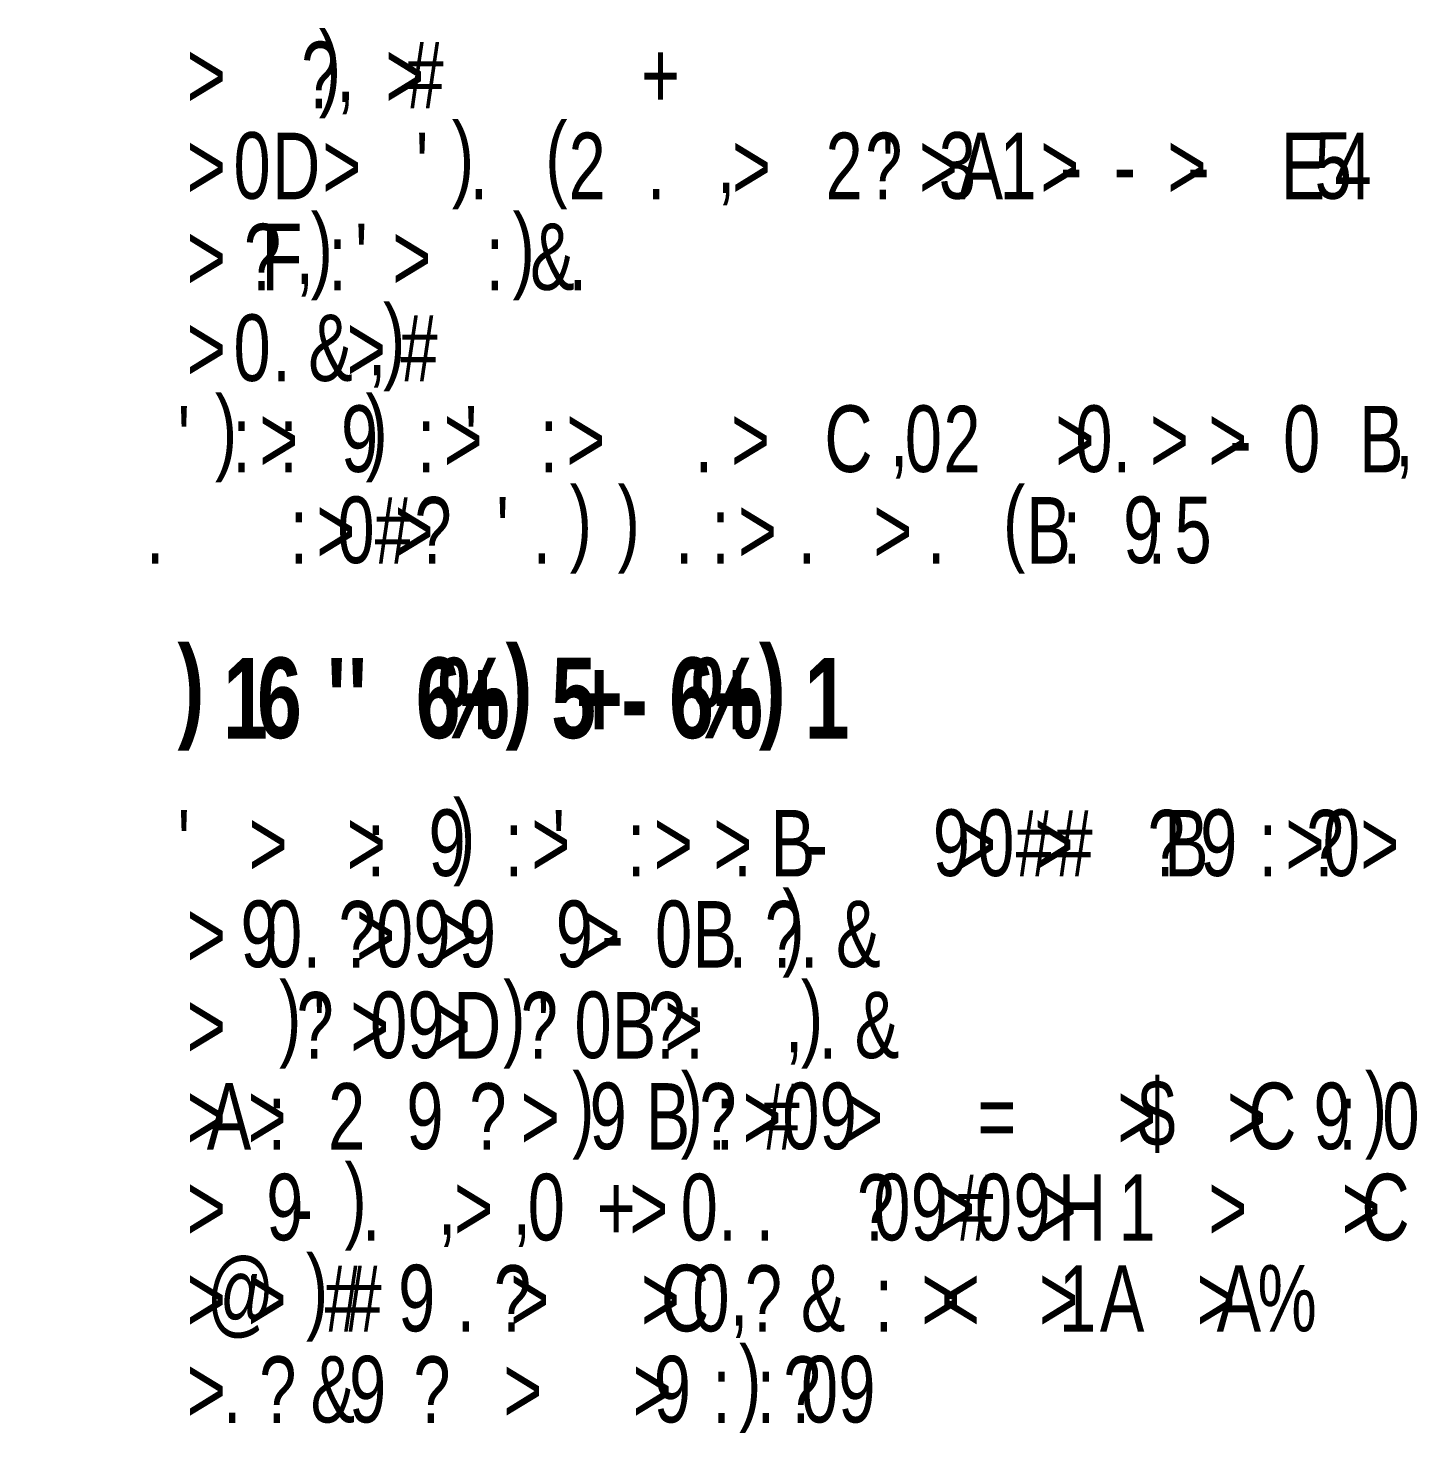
# Model space of a CAD drawing. Header units: inches. Extents: x 19 to 378, y -1 to 556.
# Drawn here: x 122.9 to 255.1, y 287 to 420.7 of the extents above; entities that cross this region are included whole.
import ezdxf

# ---------------------------------------------------------------- set-up
doc = ezdxf.new("R2010")
doc.units = ezdxf.units.IN
doc.layers.add('Text', color=250, linetype='CONTINUOUS', lineweight=100)
doc.styles.get("Standard").update_dxf_attribs({"font": 'txt', "width": 0.75})

msp = doc.modelspace()

# ---------------------------------------------------------------- texts
at = {"layer": 'Text', "color": 0, "linetype": 'CONTINUOUS', "attachment_point": 4}
for s, insert, char_height, width in [('{\\fFutura|b0|i0|c1|p15;)}', (150.56, 416.22), 6.3333, 6.6667), ('{\\fFutura|b0|i0|c1|p15;?}', (148.89, 416.22), 6.3333, 6.6667), ('{\\fFutura|b0|i0|c1|p15;#}', (158.89, 416.22), 6.3333, 6.6667), ('{\\fFutura|b0|i0|c1|p15;>}', (138, 416.22), 6.3333, 6.6667), ('{\\fFutura|b0|i0|c1|p15;>}', (156.89, 416.22), 6.3333, 6.6667), ('{\\fFutura|b0|i0|c1|p15;+}', (181.22, 416.22), 6.3333, 6.6667), ('{\\fFutura|b0|i0|c1|p15;}', (134.11, 416.22), 6.3333, 6.6667), ('{\\fFutura|b0|i0|c1|p15;}', (139.89, 416.22), 6.3333, 6.6667), ('{\\fFutura|b0|i0|c1|p15;}', (142.22, 416.22), 6.3333, 6.6667), ('{\\fFutura|b0|i0|c1|p15;}', (146, 416.22), 6.3333, 6.6667), ('{\\fFutura|b0|i0|c1|p15; }', (153.67, 416.22), 6.3333, 6.6667), ('{\\fFutura|b0|i0|c1|p15; }', (160.67, 416.22), 6.3333, 6.6667), ('{\\fFutura|b0|i0|c1|p15; }', (164, 416.22), 6.3333, 6.6667), ('{\\fFutura|b0|i0|c1|p15;}', (167.22, 416.22), 6.3333, 6.6667), ('{\\fFutura|b0|i0|c1|p15;}', (170.89, 416.22), 6.3333, 6.6667), ('{\\fFutura|b0|i0|c1|p15;}', (174.67, 416.22), 6.3333, 6.6667), ('{\\fFutura|b0|i0|c1|p15;}', (178.33, 416.22), 6.3333, 6.6667), ('{\\fFutura|b0|i0|c1|p15;,}', (152.22, 416.22), 6.3333, 6.6667), ('{\\fFutura|b0|i0|c1|p15;)}', (163.22, 407.56), 6.3333, 6.6667), ('{\\fFutura|b0|i0|c1|p15;(}', (172.11, 407.56), 6.3333, 6.6667), ('{\\fFutura|b0|i0|c1|p15;0}', (142.44, 407.56), 6.3333, 6.6667), ('{\\fFutura|b0|i0|c1|p15;D}', (146.11, 407.56), 6.3333, 6.6667), ("{\\fFutura|b0|i0|c1|p15;'}", (159.78, 407.56), 6.3333, 6.6667), ('{\\fFutura|b0|i0|c1|p15;2}', (174.33, 407.56), 6.3333, 6.6667), ('{\\fFutura|b0|i0|c1|p15;2}', (198.78, 407.56), 6.3333, 6.6667), ('{\\fFutura|b0|i0|c1|p15;?}', (202.56, 407.56), 6.3333, 6.6667), ("{\\fFutura|b0|i0|c1|p15;'}", (204.11, 407.56), 6.3333, 6.6667), ('{\\fFutura|b0|i0|c1|p15;3}', (209.56, 407.56), 6.3333, 6.6667), ('{\\fFutura|b0|i0|c1|p15;A}', (211.44, 407.56), 6.3333, 6.6667), ('{\\fFutura|b0|i0|c1|p15;1}', (215.33, 407.56), 6.3333, 6.6667), ('{\\fFutura|b0|i0|c1|p15;E}', (242.11, 407.56), 6.3333, 6.6667), ('{\\fFutura|b0|i0|c1|p15;5}', (245.33, 407.56), 6.3333, 6.6667), ('{\\fFutura|b0|i0|c1|p15;4}', (247.22, 407.56), 6.3333, 6.6667), ('{\\fFutura|b0|i0|c1|p15;>}', (138, 407.56), 6.3333, 6.6667), ('{\\fFutura|b0|i0|c1|p15;>}', (150.89, 407.56), 6.3333, 6.6667), ('{\\fFutura|b0|i0|c1|p15;>}', (189.89, 407.56), 6.3333, 6.6667), ('{\\fFutura|b0|i0|c1|p15;>}', (207.67, 407.56), 6.3333, 6.6667), ('{\\fFutura|b0|i0|c1|p15;>}', (219.22, 407.56), 6.3333, 6.6667), ('{\\fFutura|b0|i0|c1|p15;>}', (231.33, 407.56), 6.3333, 6.6667), ('{\\fFutura|b0|i0|c1|p15;}', (134.11, 407.56), 6.3333, 6.6667), ('{\\fFutura|b0|i0|c1|p15;}', (139.89, 407.56), 6.3333, 6.6667), ('{\\fFutura|b0|i0|c1|p15;}', (152.78, 407.56), 6.3333, 6.6667), ('{\\fFutura|b0|i0|c1|p15; }', (156.44, 407.56), 6.3333, 6.6667), ('{\\fFutura|b0|i0|c1|p15;}', (168.44, 407.56), 6.3333, 6.6667), ('{\\fFutura|b0|i0|c1|p15;}', (178, 407.56), 6.3333, 6.6667), ('{\\fFutura|b0|i0|c1|p15; }', (185.22, 407.56), 6.3333, 6.6667), ('{\\fFutura|b0|i0|c1|p15;}', (191.89, 407.56), 6.3333, 6.6667), ('{\\fFutura|b0|i0|c1|p15; }', (195.56, 407.56), 6.3333, 6.6667), ('{\\fFutura|b0|i0|c1|p15;-}', (221.11, 407.56), 6.3333, 6.6667), ('{\\fFutura|b0|i0|c1|p15;-}', (226.22, 407.56), 6.3333, 6.6667), ('{\\fFutura|b0|i0|c1|p15;-}', (233.22, 407.56), 6.3333, 6.6667), ('{\\fFutura|b0|i0|c1|p15;}', (238.33, 407.56), 6.3333, 6.6667), ('{\\fFutura|b0|i0|c1|p15;.}', (164.89, 407.56), 6.3333, 6.6667), ('{\\fFutura|b0|i0|c1|p15;.}', (181.78, 407.56), 6.3333, 6.6667), ('{\\fFutura|b0|i0|c1|p15;,}', (188.44, 407.56), 6.3333, 6.6667), ('{\\fFutura|b0|i0|c1|p15;)}', (149.78, 398.89), 6.3333, 6.6667), ('{\\fFutura|b0|i0|c1|p15;)}', (169, 398.89), 6.3333, 6.6667), ('{\\fFutura|b0|i0|c1|p15;>}', (138, 398.89), 6.3333, 6.6667), ('{\\fFutura|b0|i0|c1|p15;?}', (143.44, 398.89), 6.3333, 6.6667), ('{\\fFutura|b0|i0|c1|p15;F}', (145.11, 398.89), 6.3333, 6.6667), ("{\\fFutura|b0|i0|c1|p15;'}", (154, 398.89), 6.3333, 6.6667), ('{\\fFutura|b0|i0|c1|p15;>}', (157.56, 398.89), 6.3333, 6.6667), ('{\\fFutura|b0|i0|c1|p15;&}', (170.67, 398.89), 6.3333, 6.6667), ('{\\fFutura|b0|i0|c1|p15;:}', (151.44, 398.89), 6.3333, 6.6667), ('{\\fFutura|b0|i0|c1|p15;:}', (166.44, 398.89), 6.3333, 6.6667), ('{\\fFutura|b0|i0|c1|p15;}', (134.11, 398.89), 6.3333, 6.6667), ('{\\fFutura|b0|i0|c1|p15;}', (139.89, 398.89), 6.3333, 6.6667), ('{\\fFutura|b0|i0|c1|p15;}', (159.44, 398.89), 6.3333, 6.6667), ('{\\fFutura|b0|i0|c1|p15; }', (163.11, 398.89), 6.3333, 6.6667), ('{\\fFutura|b0|i0|c1|p15;,}', (148.33, 398.89), 6.3333, 6.6667), ('{\\fFutura|b0|i0|c1|p15;.}', (174.33, 398.89), 6.3333, 6.6667), ('{\\fFutura|b0|i0|c1|p15;)}', (156.67, 390.22), 6.3333, 6.6667), ('{\\fFutura|b0|i0|c1|p15;0}', (142.44, 390.22), 6.3333, 6.6667), ('{\\fFutura|b0|i0|c1|p15;&}', (149.56, 390.22), 6.3333, 6.6667), ('{\\fFutura|b0|i0|c1|p15;#}', (158.33, 390.22), 6.3333, 6.6667), ('{\\fFutura|b0|i0|c1|p15;>}', (138, 390.22), 6.3333, 6.6667), ('{\\fFutura|b0|i0|c1|p15;>}', (153.22, 390.22), 6.3333, 6.6667), ('{\\fFutura|b0|i0|c1|p15;}', (134.11, 390.22), 6.3333, 6.6667), ('{\\fFutura|b0|i0|c1|p15;}', (139.89, 390.22), 6.3333, 6.6667), ('{\\fFutura|b0|i0|c1|p15; }', (160.22, 390.22), 6.3333, 6.6667), ('{\\fFutura|b0|i0|c1|p15;.}', (146.11, 390.22), 6.3333, 6.6667), ('{\\fFutura|b0|i0|c1|p15;,}', (155.22, 390.22), 6.3333, 6.6667), ('{\\fFutura|b0|i0|c1|p15;)}', (140.67, 381.56), 6.3333, 6.6667), ('{\\fFutura|b0|i0|c1|p15;)}', (155, 381.56), 6.3333, 6.6667), ("{\\fFutura|b0|i0|c1|p15;'}", (137.11, 381.56), 6.3333, 6.6667), ('{\\fFutura|b0|i0|c1|p15;>}', (144.89, 381.56), 6.3333, 6.6667), ('{\\fFutura|b0|i0|c1|p15;9}', (152.67, 381.56), 6.3333, 6.6667), ('{\\fFutura|b0|i0|c1|p15;>}', (162.44, 381.56), 6.3333, 6.6667), ("{\\fFutura|b0|i0|c1|p15;'}", (164.44, 381.56), 6.3333, 6.6667), ('{\\fFutura|b0|i0|c1|p15;>}', (174.11, 381.56), 6.3333, 6.6667), ('{\\fFutura|b0|i0|c1|p15;>}', (189.78, 381.56), 6.3333, 6.6667), ('{\\fFutura|b0|i0|c1|p15;C}', (198.67, 381.56), 6.3333, 6.6667), ('{\\fFutura|b0|i0|c1|p15;0}', (206.33, 381.56), 6.3333, 6.6667), ('{\\fFutura|b0|i0|c1|p15;2}', (210, 381.56), 6.3333, 6.6667), ('{\\fFutura|b0|i0|c1|p15;>}', (220.67, 381.56), 6.3333, 6.6667), ('{\\fFutura|b0|i0|c1|p15;0}', (222.56, 381.56), 6.3333, 6.6667), ('{\\fFutura|b0|i0|c1|p15;>}', (229.67, 381.56), 6.3333, 6.6667), ('{\\fFutura|b0|i0|c1|p15;>}', (235.22, 381.56), 6.3333, 6.6667), ('{\\fFutura|b0|i0|c1|p15;0}', (242.33, 381.56), 6.3333, 6.6667), ('{\\fFutura|b0|i0|c1|p15;B}', (249.56, 381.56), 6.3333, 6.6667), ('{\\fFutura|b0|i0|c1|p15;:}', (142.33, 381.56), 6.3333, 6.6667), ('{\\fFutura|b0|i0|c1|p15;:}', (146.78, 381.56), 6.3333, 6.6667), ('{\\fFutura|b0|i0|c1|p15;:}', (159.89, 381.56), 6.3333, 6.6667), ('{\\fFutura|b0|i0|c1|p15;:}', (171.56, 381.56), 6.3333, 6.6667), ('{\\fFutura|b0|i0|c1|p15;}', (134.11, 381.56), 6.3333, 6.6667), ('{\\fFutura|b0|i0|c1|p15; }', (149.33, 381.56), 6.3333, 6.6667), ('{\\fFutura|b0|i0|c1|p15; }', (156.67, 381.56), 6.3333, 6.6667), ('{\\fFutura|b0|i0|c1|p15;}', (167.89, 381.56), 6.3333, 6.6667), ('{\\fFutura|b0|i0|c1|p15;}', (176.11, 381.56), 6.3333, 6.6667), ('{\\fFutura|b0|i0|c1|p15; }', (179.78, 381.56), 6.3333, 6.6667), ('{\\fFutura|b0|i0|c1|p15; }', (183, 381.56), 6.3333, 6.6667), ('{\\fFutura|b0|i0|c1|p15;}', (191.67, 381.56), 6.3333, 6.6667), ('{\\fFutura|b0|i0|c1|p15; }', (195.44, 381.56), 6.3333, 6.6667), ('{\\fFutura|b0|i0|c1|p15; }', (201.67, 381.56), 6.3333, 6.6667), ('{\\fFutura|b0|i0|c1|p15; }', (213.67, 381.56), 6.3333, 6.6667), ('{\\fFutura|b0|i0|c1|p15;}', (216.89, 381.56), 6.3333, 6.6667), ('{\\fFutura|b0|i0|c1|p15;}', (231.56, 381.56), 6.3333, 6.6667), ('{\\fFutura|b0|i0|c1|p15;-}', (237.22, 381.56), 6.3333, 6.6667), ('{\\fFutura|b0|i0|c1|p15;}', (245.89, 381.56), 6.3333, 6.6667), ('{\\fFutura|b0|i0|c1|p15;}', (254.44, 381.56), 6.3333, 6.6667), ('{\\fFutura|b0|i0|c1|p15;,}', (204.89, 381.56), 6.3333, 6.6667), ('{\\fFutura|b0|i0|c1|p15;,}', (253, 381.56), 6.3333, 6.6667), ('{\\fFutura|b0|i0|c1|p15;.}', (186.33, 381.56), 6.3333, 6.6667), ('{\\fFutura|b0|i0|c1|p15;.}', (226.11, 381.56), 6.3333, 6.6667), ('{\\fFutura|b0|i0|c1|p15;)}', (174.44, 372.89), 6.3333, 6.6667), ('{\\fFutura|b0|i0|c1|p15;)}', (179, 372.89), 6.3333, 6.6667), ('{\\fFutura|b0|i0|c1|p15;(}', (215.67, 372.89), 6.3333, 6.6667), ('{\\fFutura|b0|i0|c1|p15;0}', (152.33, 372.89), 6.3333, 6.6667), ('{\\fFutura|b0|i0|c1|p15;#}', (155.89, 372.89), 6.3333, 6.6667), ('{\\fFutura|b0|i0|c1|p15;?}', (159.67, 372.89), 6.3333, 6.6667), ("{\\fFutura|b0|i0|c1|p15;'}", (167.44, 372.89), 6.3333, 6.6667), ('{\\fFutura|b0|i0|c1|p15;B}', (217.89, 372.89), 6.3333, 6.6667), ('{\\fFutura|b0|i0|c1|p15;9}', (227.11, 372.89), 6.3333, 6.6667), ('{\\fFutura|b0|i0|c1|p15;5}', (232, 372.89), 6.3333, 6.6667), ('{\\fFutura|b0|i0|c1|p15;:}', (147.78, 372.89), 6.3333, 6.6667), ('{\\fFutura|b0|i0|c1|p15;>}', (150.33, 372.89), 6.3333, 6.6667), ('{\\fFutura|b0|i0|c1|p15;>}', (157.78, 372.89), 6.3333, 6.6667), ('{\\fFutura|b0|i0|c1|p15;:}', (187.89, 372.89), 6.3333, 6.6667), ('{\\fFutura|b0|i0|c1|p15;>}', (190.44, 372.89), 6.3333, 6.6667), ('{\\fFutura|b0|i0|c1|p15;>}', (203.33, 372.89), 6.3333, 6.6667), ('{\\fFutura|b0|i0|c1|p15;:}', (221.33, 372.89), 6.3333, 6.6667), ('{\\fFutura|b0|i0|c1|p15;:}', (229.44, 372.89), 6.3333, 6.6667), ('{\\fFutura|b0|i0|c1|p15; }', (137.56, 372.89), 6.3333, 6.6667), ('{\\fFutura|b0|i0|c1|p15; }', (140.89, 372.89), 6.3333, 6.6667), ('{\\fFutura|b0|i0|c1|p15;}', (144.11, 372.89), 6.3333, 6.6667), ('{\\fFutura|b0|i0|c1|p15; }', (161.22, 372.89), 6.3333, 6.6667), ('{\\fFutura|b0|i0|c1|p15;}', (164.56, 372.89), 6.3333, 6.6667), ('{\\fFutura|b0|i0|c1|p15;}', (176.11, 372.89), 6.3333, 6.6667), ('{\\fFutura|b0|i0|c1|p15;}', (180.78, 372.89), 6.3333, 6.6667), ('{\\fFutura|b0|i0|c1|p15;}', (192.44, 372.89), 6.3333, 6.6667), ('{\\fFutura|b0|i0|c1|p15;}', (199.67, 372.89), 6.3333, 6.6667), ('{\\fFutura|b0|i0|c1|p15; }', (205.22, 372.89), 6.3333, 6.6667), ('{\\fFutura|b0|i0|c1|p15;}', (212, 372.89), 6.3333, 6.6667), ('{\\fFutura|b0|i0|c1|p15; }', (223.89, 372.89), 6.3333, 6.6667), ('{\\fFutura|b0|i0|c1|p15;.}', (134.11, 372.89), 6.3333, 6.6667), ('{\\fFutura|b0|i0|c1|p15;.}', (170.89, 372.89), 6.3333, 6.6667), ('{\\fFutura|b0|i0|c1|p15;.}', (184.44, 372.89), 6.3333, 6.6667), ('{\\fFutura|b0|i0|c1|p15;.}', (196.11, 372.89), 6.3333, 6.6667), ('{\\fFutura|b0|i0|c1|p15;.}', (208.44, 372.89), 6.3333, 6.6667), ('{\\fFutura|b1|i0|c1|p15;)}', (137.11, 356.89), 7.6667, 8), ('{\\fFutura|b1|i0|c1|p15;)}', (168.33, 356.89), 7.6667, 8), ('{\\fFutura|b1|i0|c1|p15;)}', (192.44, 356.89), 7.6667, 8), ('{\\fFutura|b1|i0|c1|p15;1}', (141.44, 356.89), 7.6667, 8), ('{\\fFutura|b1|i0|c1|p15;6}', (144.67, 356.89), 7.6667, 8), ("{\\fFutura|b1|i0|c1|p15;'}", (151.33, 356.89), 7.6667, 8), ("{\\fFutura|b1|i0|c1|p15;'}", (153.33, 356.89), 7.6667, 8), ('{\\fFutura|b1|i0|c1|p15;6}', (159.78, 356.89), 7.6667, 8), ('{\\fFutura|b1|i0|c1|p15;%}', (161.89, 356.89), 7.6667, 8), ('{\\fFutura|b1|i0|c1|p15;5}', (172.67, 356.89), 7.6667, 8), ('{\\fFutura|b1|i0|c1|p15;6}', (183.89, 356.89), 7.6667, 8), ('{\\fFutura|b1|i0|c1|p15;%}', (186, 356.89), 7.6667, 8), ('{\\fFutura|b1|i0|c1|p15;1}', (196.78, 356.89), 7.6667, 8), ('{\\fZapfDingbats|b0|i0|c1|p15;}', (122.89, 358.33), 9, 9.3333), ('{\\fZapfDingbats|b0|i0|c1|p15;}', (122.89, 358.33), 9, 9.3333), ('{\\fFutura|b1|i0|c1|p15;+}', (163.89, 356.89), 7.6667, 8), ('{\\fFutura|b1|i0|c1|p15;+}', (175, 356.89), 7.6667, 8), ('{\\fFutura|b1|i0|c1|p15;+}', (188.11, 356.89), 7.6667, 8), ('{\\fFutura|b1|i0|c1|p15;}', (135, 356.89), 7.6667, 8), ('{\\fFutura|b1|i0|c1|p15;}', (146.89, 356.89), 7.6667, 8), ('{\\fFutura|b1|i0|c1|p15;}', (155.22, 356.89), 7.6667, 8), ('{\\fFutura|b1|i0|c1|p15;-}', (179.33, 356.89), 7.6667, 8), ("{\\fFutura|b0|i0|c1|p15;'}", (137.11, 343.11), 6.3333, 6.6667), ('{\\fFutura|b0|i0|c1|p15;9}', (161, 343.11), 6.3333, 6.6667), ('{\\fFutura|b0|i0|c1|p15;)}', (163.33, 343.11), 6.3333, 6.6667), ("{\\fFutura|b0|i0|c1|p15;'}", (172.78, 343.11), 6.3333, 6.6667), ('{\\fFutura|b0|i0|c1|p15;B}', (193.56, 343.11), 6.3333, 6.6667), ('{\\fFutura|b0|i0|c1|p15;9}', (209, 343.11), 6.3333, 6.6667), ('{\\fFutura|b0|i0|c1|p15;0}', (213.22, 343.11), 6.3333, 6.6667), ('{\\fFutura|b0|i0|c1|p15;?}', (229.44, 343.11), 6.3333, 6.6667), ('{\\fFutura|b0|i0|c1|p15;B}', (231, 343.11), 6.3333, 6.6667), ('{\\fFutura|b0|i0|c1|p15;9}', (234.44, 343.11), 6.3333, 6.6667), ('{\\fFutura|b0|i0|c1|p15;?}', (244.56, 343.11), 6.3333, 6.6667), ('{\\fFutura|b0|i0|c1|p15;0}', (246.11, 343.11), 6.3333, 6.6667), ('{\\fFutura|b0|i0|c1|p15;>}', (143.89, 343.11), 6.3333, 6.6667), ('{\\fFutura|b0|i0|c1|p15;>}', (153.22, 343.11), 6.3333, 6.6667), ('{\\fFutura|b0|i0|c1|p15;>}', (170.78, 343.11), 6.3333, 6.6667), ('{\\fFutura|b0|i0|c1|p15;>}', (182.44, 343.11), 6.3333, 6.6667), ('{\\fFutura|b0|i0|c1|p15;>}', (188.11, 343.11), 6.3333, 6.6667), ('{\\fFutura|b0|i0|c1|p15;>}', (211.33, 343.11), 6.3333, 6.6667), ('{\\fFutura|b0|i0|c1|p15;#}', (216.89, 343.11), 6.3333, 6.6667), ('{\\fFutura|b0|i0|c1|p15;>}', (218.67, 343.11), 6.3333, 6.6667), ('{\\fFutura|b0|i0|c1|p15;#}', (220.67, 343.11), 6.3333, 6.6667), ('{\\fFutura|b0|i0|c1|p15;>}', (242.56, 343.11), 6.3333, 6.6667), ('{\\fFutura|b0|i0|c1|p15;>}', (249.67, 343.11), 6.3333, 6.6667), ('{\\fFutura|b0|i0|c1|p15;:}', (155.11, 343.11), 6.3333, 6.6667), ('{\\fFutura|b0|i0|c1|p15;:}', (168.22, 343.11), 6.3333, 6.6667), ('{\\fFutura|b0|i0|c1|p15;:}', (179.89, 343.11), 6.3333, 6.6667), ('{\\fFutura|b0|i0|c1|p15;:}', (240, 343.11), 6.3333, 6.6667), ('{\\fFutura|b0|i0|c1|p15;}', (134.11, 343.11), 6.3333, 6.6667), ('{\\fFutura|b0|i0|c1|p15; }', (140.67, 343.11), 6.3333, 6.6667), ('{\\fFutura|b0|i0|c1|p15;}', (145.78, 343.11), 6.3333, 6.6667), ('{\\fFutura|b0|i0|c1|p15;}', (148.33, 343.11), 6.3333, 6.6667), ('{\\fFutura|b0|i0|c1|p15;}', (151.67, 343.11), 6.3333, 6.6667), ('{\\fFutura|b0|i0|c1|p15; }', (157.67, 343.11), 6.3333, 6.6667), ('{\\fFutura|b0|i0|c1|p15; }', (165, 343.11), 6.3333, 6.6667), ('{\\fFutura|b0|i0|c1|p15;}', (176.22, 343.11), 6.3333, 6.6667), ('{\\fFutura|b0|i0|c1|p15;}', (184.44, 343.11), 6.3333, 6.6667), ('{\\fFutura|b0|i0|c1|p15;-}', (196.89, 343.11), 6.3333, 6.6667), ('{\\fFutura|b0|i0|c1|p15;}', (202, 343.11), 6.3333, 6.6667), ('{\\fFutura|b0|i0|c1|p15; }', (205.78, 343.11), 6.3333, 6.6667), ('{\\fFutura|b0|i0|c1|p15; }', (222.44, 343.11), 6.3333, 6.6667), ('{\\fFutura|b0|i0|c1|p15;}', (225.67, 343.11), 6.3333, 6.6667), ('{\\fFutura|b0|i0|c1|p15; }', (236.78, 343.11), 6.3333, 6.6667), ('{\\fFutura|b0|i0|c1|p15; }', (251.67, 343.11), 6.3333, 6.6667), ('{\\fFutura|b0|i0|c1|p15;.}', (190, 343.11), 6.3333, 6.6667), ('{\\fFutura|b0|i0|c1|p15;)}', (194.67, 334.44), 6.3333, 6.6667), ('{\\fFutura|b0|i0|c1|p15;9}', (143.11, 334.44), 6.3333, 6.6667), ('{\\fFutura|b0|i0|c1|p15;0}', (145.44, 334.44), 6.3333, 6.6667), ('{\\fFutura|b0|i0|c1|p15;?}', (152.44, 334.44), 6.3333, 6.6667), ('{\\fFutura|b0|i0|c1|p15;0}', (156, 334.44), 6.3333, 6.6667), ('{\\fFutura|b0|i0|c1|p15;9}', (159.56, 334.44), 6.3333, 6.6667), ('{\\fFutura|b0|i0|c1|p15;9}', (163.89, 334.44), 6.3333, 6.6667), ('{\\fFutura|b0|i0|c1|p15;9}', (173.11, 334.44), 6.3333, 6.6667), ('{\\fFutura|b0|i0|c1|p15;0}', (182.56, 334.44), 6.3333, 6.6667), ('{\\fFutura|b0|i0|c1|p15;B}', (186.11, 334.44), 6.3333, 6.6667), ('{\\fFutura|b0|i0|c1|p15;?}', (193, 334.44), 6.3333, 6.6667), ('{\\fFutura|b0|i0|c1|p15;&}', (199.78, 334.44), 6.3333, 6.6667), ('{\\fFutura|b0|i0|c1|p15;>}', (138, 334.44), 6.3333, 6.6667), ('{\\fFutura|b0|i0|c1|p15;>}', (154.11, 334.44), 6.3333, 6.6667), ('{\\fFutura|b0|i0|c1|p15;>}', (161.89, 334.44), 6.3333, 6.6667), ('{\\fFutura|b0|i0|c1|p15;>}', (175.56, 334.44), 6.3333, 6.6667), ('{\\fFutura|b0|i0|c1|p15;}', (134.11, 334.44), 6.3333, 6.6667), ('{\\fFutura|b0|i0|c1|p15;}', (139.89, 334.44), 6.3333, 6.6667), ('{\\fFutura|b0|i0|c1|p15; }', (166.22, 334.44), 6.3333, 6.6667), ('{\\fFutura|b0|i0|c1|p15;}', (169.44, 334.44), 6.3333, 6.6667), ('{\\fFutura|b0|i0|c1|p15;-}', (177.44, 334.44), 6.3333, 6.6667), ('{\\fFutura|b0|i0|c1|p15;.}', (149, 334.44), 6.3333, 6.6667), ('{\\fFutura|b0|i0|c1|p15;.}', (189.56, 334.44), 6.3333, 6.6667), ('{\\fFutura|b0|i0|c1|p15;.}', (196.33, 334.44), 6.3333, 6.6667), ('{\\fFutura|b0|i0|c1|p15;)}', (146.78, 325.78), 6.3333, 6.6667), ('{\\fFutura|b0|i0|c1|p15;)}', (168.11, 325.78), 6.3333, 6.6667), ('{\\fFutura|b0|i0|c1|p15;)}', (196.44, 325.78), 6.3333, 6.6667), ('{\\fFutura|b0|i0|c1|p15;?}', (148.44, 325.78), 6.3333, 6.6667), ("{\\fFutura|b0|i0|c1|p15;'}", (150, 325.78), 6.3333, 6.6667), ('{\\fFutura|b0|i0|c1|p15;0}', (155.44, 325.78), 6.3333, 6.6667), ('{\\fFutura|b0|i0|c1|p15;9}', (159, 325.78), 6.3333, 6.6667), ('{\\fFutura|b0|i0|c1|p15;D}', (163.33, 325.78), 6.3333, 6.6667), ('{\\fFutura|b0|i0|c1|p15;?}', (169.78, 325.78), 6.3333, 6.6667), ("{\\fFutura|b0|i0|c1|p15;'}", (171.33, 325.78), 6.3333, 6.6667), ('{\\fFutura|b0|i0|c1|p15;0}', (174.89, 325.78), 6.3333, 6.6667), ('{\\fFutura|b0|i0|c1|p15;B}', (178.44, 325.78), 6.3333, 6.6667), ('{\\fFutura|b0|i0|c1|p15;?}', (181.89, 325.78), 6.3333, 6.6667), ('{\\fFutura|b0|i0|c1|p15;&}', (201.56, 325.78), 6.3333, 6.6667), ('{\\fFutura|b0|i0|c1|p15;>}', (138, 325.78), 6.3333, 6.6667), ('{\\fFutura|b0|i0|c1|p15;>}', (153.56, 325.78), 6.3333, 6.6667), ('{\\fFutura|b0|i0|c1|p15;>}', (161.33, 325.78), 6.3333, 6.6667), ('{\\fFutura|b0|i0|c1|p15;>}', (183.44, 325.78), 6.3333, 6.6667), ('{\\fFutura|b0|i0|c1|p15;:}', (185.44, 325.78), 6.3333, 6.6667), ('{\\fFutura|b0|i0|c1|p15;}', (134.11, 325.78), 6.3333, 6.6667), ('{\\fFutura|b0|i0|c1|p15;}', (139.89, 325.78), 6.3333, 6.6667), ('{\\fFutura|b0|i0|c1|p15; }', (188, 325.78), 6.3333, 6.6667), ('{\\fFutura|b0|i0|c1|p15;}', (191.22, 325.78), 6.3333, 6.6667), ('{\\fFutura|b0|i0|c1|p15;,}', (194.89, 325.78), 6.3333, 6.6667), ('{\\fFutura|b0|i0|c1|p15;.}', (198.11, 325.78), 6.3333, 6.6667), ('{\\fFutura|b0|i0|c1|p15;)}', (174.67, 317.11), 6.3333, 6.6667), ('{\\fFutura|b0|i0|c1|p15;)}', (185, 317.11), 6.3333, 6.6667), ('{\\fFutura|b0|i0|c1|p15;$}', (228.56, 317.11), 6.3333, 6.6667), ('{\\fFutura|b0|i0|c1|p15;)}', (250.11, 317.11), 6.3333, 6.6667), ('{\\fFutura|b0|i0|c1|p15;A}', (139.89, 317.11), 6.3333, 6.6667), ('{\\fFutura|b0|i0|c1|p15;2}', (151.44, 317.11), 6.3333, 6.6667), ('{\\fFutura|b0|i0|c1|p15;9}', (158.89, 317.11), 6.3333, 6.6667), ('{\\fFutura|b0|i0|c1|p15;?}', (164.89, 317.11), 6.3333, 6.6667), ('{\\fFutura|b0|i0|c1|p15;9}', (176.33, 317.11), 6.3333, 6.6667), ('{\\fFutura|b0|i0|c1|p15;B}', (181.67, 317.11), 6.3333, 6.6667), ('{\\fFutura|b0|i0|c1|p15;?}', (186.78, 317.11), 6.3333, 6.6667), ('{\\fFutura|b0|i0|c1|p15;#}', (192.78, 317.11), 6.3333, 6.6667), ('{\\fFutura|b0|i0|c1|p15;0}', (194.67, 317.11), 6.3333, 6.6667), ('{\\fFutura|b0|i0|c1|p15;9}', (198.22, 317.11), 6.3333, 6.6667), ('{\\fFutura|b0|i0|c1|p15;C}', (239, 317.11), 6.3333, 6.6667), ('{\\fFutura|b0|i0|c1|p15;9}', (245.22, 317.11), 6.3333, 6.6667), ('{\\fFutura|b0|i0|c1|p15;0}', (251.78, 317.11), 6.3333, 6.6667), ('{\\fFutura|b0|i0|c1|p15;>}', (138, 317.11), 6.3333, 6.6667), ('{\\fFutura|b0|i0|c1|p15;>}', (143.78, 317.11), 6.3333, 6.6667), ('{\\fFutura|b0|i0|c1|p15;:}', (145.67, 317.11), 6.3333, 6.6667), ('{\\fFutura|b0|i0|c1|p15;>}', (169.78, 317.11), 6.3333, 6.6667), ('{\\fFutura|b0|i0|c1|p15;:}', (188.33, 317.11), 6.3333, 6.6667), ('{\\fFutura|b0|i0|c1|p15;>}', (190.89, 317.11), 6.3333, 6.6667), ('{\\fFutura|b0|i0|c1|p15;>}', (200.56, 317.11), 6.3333, 6.6667), ('{\\fFutura|b0|i0|c1|p15;=}', (213.22, 317.11), 6.3333, 6.6667), ('{\\fFutura|b0|i0|c1|p15;>}', (226.56, 317.11), 6.3333, 6.6667), ('{\\fFutura|b0|i0|c1|p15;>}', (237, 317.11), 6.3333, 6.6667), ('{\\fFutura|b0|i0|c1|p15;:}', (247.56, 317.11), 6.3333, 6.6667), ('{\\fFutura|b0|i0|c1|p15;}', (134.11, 317.11), 6.3333, 6.6667), ('{\\fFutura|b0|i0|c1|p15; }', (148.22, 317.11), 6.3333, 6.6667), ('{\\fFutura|b0|i0|c1|p15;}', (155.22, 317.11), 6.3333, 6.6667), ('{\\fFutura|b0|i0|c1|p15;}', (161.22, 317.11), 6.3333, 6.6667), ('{\\fFutura|b0|i0|c1|p15; }', (166.56, 317.11), 6.3333, 6.6667), ('{\\fFutura|b0|i0|c1|p15;}', (171.67, 317.11), 6.3333, 6.6667), ('{\\fFutura|b0|i0|c1|p15;}', (178.67, 317.11), 6.3333, 6.6667), ('{\\fFutura|b0|i0|c1|p15;}', (202.56, 317.11), 6.3333, 6.6667), ('{\\fFutura|b0|i0|c1|p15;}', (207.78, 317.11), 6.3333, 6.6667), ('{\\fFutura|b0|i0|c1|p15;}', (216.89, 317.11), 6.3333, 6.6667), ('{\\fFutura|b0|i0|c1|p15;}', (222.22, 317.11), 6.3333, 6.6667), ('{\\fFutura|b0|i0|c1|p15;}', (232.33, 317.11), 6.3333, 6.6667), ('{\\fFutura|b0|i0|c1|p15; }', (241.89, 317.11), 6.3333, 6.6667), ('{\\fFutura|b0|i0|c1|p15;)}', (153, 308.44), 6.3333, 6.6667), ('{\\fFutura|b0|i0|c1|p15;9}', (145.56, 308.44), 6.3333, 6.6667), ('{\\fFutura|b0|i0|c1|p15;0}', (170.44, 308.44), 6.3333, 6.6667), ('{\\fFutura|b0|i0|c1|p15;0}', (185, 308.44), 6.3333, 6.6667), ('{\\fFutura|b0|i0|c1|p15;?}', (201.78, 308.44), 6.3333, 6.6667), ('{\\fFutura|b0|i0|c1|p15;0}', (203.33, 308.44), 6.3333, 6.6667), ('{\\fFutura|b0|i0|c1|p15;9}', (206.89, 308.44), 6.3333, 6.6667), ('{\\fFutura|b0|i0|c1|p15;#}', (211.22, 308.44), 6.3333, 6.6667), ('{\\fFutura|b0|i0|c1|p15;0}', (213, 308.44), 6.3333, 6.6667), ('{\\fFutura|b0|i0|c1|p15;9}', (216.67, 308.44), 6.3333, 6.6667), ('{\\fFutura|b0|i0|c1|p15;H}', (220.89, 308.44), 6.3333, 6.6667), ('{\\fFutura|b0|i0|c1|p15;1}', (226.67, 308.44), 6.3333, 6.6667), ('{\\fFutura|b0|i0|c1|p15;C}', (249.78, 308.44), 6.3333, 6.6667), ('{\\fFutura|b0|i0|c1|p15;>}', (138, 308.44), 6.3333, 6.6667), ('{\\fFutura|b0|i0|c1|p15;>}', (163.44, 308.44), 6.3333, 6.6667), ('{\\fFutura|b0|i0|c1|p15;+}', (177, 308.44), 6.3333, 6.6667), ('{\\fFutura|b0|i0|c1|p15;>}', (180.11, 308.44), 6.3333, 6.6667), ('{\\fFutura|b0|i0|c1|p15;>}', (209.33, 308.44), 6.3333, 6.6667), ('{\\fFutura|b0|i0|c1|p15;>}', (219, 308.44), 6.3333, 6.6667), ('{\\fFutura|b0|i0|c1|p15;>}', (235.22, 308.44), 6.3333, 6.6667), ('{\\fFutura|b0|i0|c1|p15;>}', (247.89, 308.44), 6.3333, 6.6667), ('{\\fFutura|b0|i0|c1|p15;}', (134.11, 308.44), 6.3333, 6.6667), ('{\\fFutura|b0|i0|c1|p15;}', (139.89, 308.44), 6.3333, 6.6667), ('{\\fFutura|b0|i0|c1|p15; }', (142.22, 308.44), 6.3333, 6.6667), ('{\\fFutura|b0|i0|c1|p15;-}', (147.89, 308.44), 6.3333, 6.6667), ('{\\fFutura|b0|i0|c1|p15;}', (158.22, 308.44), 6.3333, 6.6667), ('{\\fFutura|b0|i0|c1|p15;}', (165.33, 308.44), 6.3333, 6.6667), ('{\\fFutura|b0|i0|c1|p15;}', (174.11, 308.44), 6.3333, 6.6667), ('{\\fFutura|b0|i0|c1|p15;}', (182, 308.44), 6.3333, 6.6667), ('{\\fFutura|b0|i0|c1|p15; }', (195.56, 308.44), 6.3333, 6.6667), ('{\\fFutura|b0|i0|c1|p15;}', (198.78, 308.44), 6.3333, 6.6667), ('{\\fFutura|b0|i0|c1|p15;}', (224.78, 308.44), 6.3333, 6.6667), ('{\\fFutura|b0|i0|c1|p15;}', (230.56, 308.44), 6.3333, 6.6667), ('{\\fFutura|b0|i0|c1|p15;}', (237.11, 308.44), 6.3333, 6.6667), ('{\\fFutura|b0|i0|c1|p15;}', (242.33, 308.44), 6.3333, 6.6667), ('{\\fFutura|b0|i0|c1|p15; }', (252.78, 308.44), 6.3333, 6.6667), ('{\\fFutura|b0|i0|c1|p15;.}', (154.67, 308.44), 6.3333, 6.6667), ('{\\fFutura|b0|i0|c1|p15;,}', (161.89, 308.44), 6.3333, 6.6667), ('{\\fFutura|b0|i0|c1|p15;,}', (169, 308.44), 6.3333, 6.6667), ('{\\fFutura|b0|i0|c1|p15;.}', (188.56, 308.44), 6.3333, 6.6667), ('{\\fFutura|b0|i0|c1|p15;.}', (192.11, 308.44), 6.3333, 6.6667), ('{\\fFutura|b0|i0|c1|p15;@}', (139.89, 299.78), 6.3333, 6.6667), ('{\\fFutura|b0|i0|c1|p15;)}', (149.33, 299.78), 6.3333, 6.6667), ('{\\fFutura|b0|i0|c1|p15;#}', (151.11, 299.78), 6.3333, 6.6667), ('{\\fFutura|b0|i0|c1|p15;#}', (153, 299.78), 6.3333, 6.6667), ('{\\fFutura|b0|i0|c1|p15;9}', (158.11, 299.78), 6.3333, 6.6667), ('{\\fFutura|b0|i0|c1|p15;?}', (167.22, 299.78), 6.3333, 6.6667), ('{\\fFutura|b0|i0|c1|p15;C}', (183.11, 299.78), 6.3333, 6.6667), ('{\\fFutura|b0|i0|c1|p15;0}', (186.11, 299.78), 6.3333, 6.6667), ('{\\fFutura|b0|i0|c1|p15;?}', (191.11, 299.78), 6.3333, 6.6667), ('{\\fFutura|b0|i0|c1|p15;&}', (196.44, 299.78), 6.3333, 6.6667), ('{\\fFutura|b0|i0|c1|p15;1}', (221, 299.78), 6.3333, 6.6667), ('{\\fFutura|b0|i0|c1|p15;A}', (224.89, 299.78), 6.3333, 6.6667), ('{\\fFutura|b0|i0|c1|p15;A}', (236, 299.78), 6.3333, 6.6667), ('{\\fFutura|b0|i0|c1|p15;%}', (239.89, 299.78), 6.3333, 6.6667), ('{\\fFutura|b0|i0|c1|p15;>}', (138, 299.78), 6.3333, 6.6667), ('{\\fFutura|b0|i0|c1|p15;>}', (143.78, 299.78), 6.3333, 6.6667), ('{\\fFutura|b0|i0|c1|p15;>}', (168.78, 299.78), 6.3333, 6.6667), ('{\\fFutura|b0|i0|c1|p15;>}', (181.22, 299.78), 6.3333, 6.6667), ('{\\fFutura|b0|i0|c1|p15;:}', (203.44, 299.78), 6.3333, 6.6667), ('{\\fFutura|b0|i0|c1|p15;>}', (207.89, 299.78), 6.3333, 6.6667), ('{\\fFutura|b0|i0|c1|p15;<}', (209.78, 299.78), 6.3333, 6.6667), ('{\\fFutura|b0|i0|c1|p15;>}', (219.11, 299.78), 6.3333, 6.6667), ('{\\fFutura|b0|i0|c1|p15;>}', (234.11, 299.78), 6.3333, 6.6667), ('{\\fFutura|b0|i0|c1|p15;}', (134.11, 299.78), 6.3333, 6.6667), ('{\\fFutura|b0|i0|c1|p15;}', (145.67, 299.78), 6.3333, 6.6667), ('{\\fFutura|b0|i0|c1|p15; }', (154.89, 299.78), 6.3333, 6.6667), ('{\\fFutura|b0|i0|c1|p15; }', (160.44, 299.78), 6.3333, 6.6667), ('{\\fFutura|b0|i0|c1|p15;}', (170.78, 299.78), 6.3333, 6.6667), ('{\\fFutura|b0|i0|c1|p15;}', (173.33, 299.78), 6.3333, 6.6667), ('{\\fFutura|b0|i0|c1|p15;}', (176.78, 299.78), 6.3333, 6.6667), ('{\\fFutura|b0|i0|c1|p15;}', (192.78, 299.78), 6.3333, 6.6667), ('{\\fFutura|b0|i0|c1|p15; }', (200.22, 299.78), 6.3333, 6.6667), ('{\\fFutura|b0|i0|c1|p15;}', (206, 299.78), 6.3333, 6.6667), ('{\\fFutura|b0|i0|c1|p15;}', (213.67, 299.78), 6.3333, 6.6667), ('{\\fFutura|b0|i0|c1|p15;}', (217.11, 299.78), 6.3333, 6.6667), ('{\\fFutura|b0|i0|c1|p15;}', (228.67, 299.78), 6.3333, 6.6667), ('{\\fFutura|b0|i0|c1|p15;}', (232.22, 299.78), 6.3333, 6.6667), ('{\\fFutura|b0|i0|c1|p15;}', (243.78, 299.78), 6.3333, 6.6667), ('{\\fFutura|b0|i0|c1|p15;,}', (189.67, 299.78), 6.3333, 6.6667), ('{\\fFutura|b0|i0|c1|p15;.}', (163.67, 299.78), 6.3333, 6.6667), ('{\\fFutura|b0|i0|c1|p15;)}', (190.56, 291.11), 6.3333, 6.6667), ('{\\fFutura|b0|i0|c1|p15;?}', (144.89, 291.11), 6.3333, 6.6667), ('{\\fFutura|b0|i0|c1|p15;&}', (149.78, 291.11), 6.3333, 6.6667), ('{\\fFutura|b0|i0|c1|p15;9}', (153.44, 291.11), 6.3333, 6.6667), ('{\\fFutura|b0|i0|c1|p15;?}', (159.56, 291.11), 6.3333, 6.6667), ('{\\fFutura|b0|i0|c1|p15;9}', (182.44, 291.11), 6.3333, 6.6667), ('{\\fFutura|b0|i0|c1|p15;?}', (194.78, 291.11), 6.3333, 6.6667), ('{\\fFutura|b0|i0|c1|p15;0}', (196.44, 291.11), 6.3333, 6.6667), ('{\\fFutura|b0|i0|c1|p15;9}', (200, 291.11), 6.3333, 6.6667), ('{\\fFutura|b0|i0|c1|p15;>}', (138, 291.11), 6.3333, 6.6667), ('{\\fFutura|b0|i0|c1|p15;>}', (168.11, 291.11), 6.3333, 6.6667), ('{\\fFutura|b0|i0|c1|p15;>}', (180.44, 291.11), 6.3333, 6.6667), ('{\\fFutura|b0|i0|c1|p15;:}', (188, 291.11), 6.3333, 6.6667), ('{\\fFutura|b0|i0|c1|p15;:}', (192.22, 291.11), 6.3333, 6.6667), ('{\\fFutura|b0|i0|c1|p15;}', (134.11, 291.11), 6.3333, 6.6667), ('{\\fFutura|b0|i0|c1|p15;}', (139.89, 291.11), 6.3333, 6.6667), ('{\\fFutura|b0|i0|c1|p15; }', (146.56, 291.11), 6.3333, 6.6667), ('{\\fFutura|b0|i0|c1|p15;}', (155.78, 291.11), 6.3333, 6.6667), ('{\\fFutura|b0|i0|c1|p15; }', (161.11, 291.11), 6.3333, 6.6667), ('{\\fFutura|b0|i0|c1|p15;}', (164.33, 291.11), 6.3333, 6.6667), ('{\\fFutura|b0|i0|c1|p15;}', (170, 291.11), 6.3333, 6.6667), ('{\\fFutura|b0|i0|c1|p15;}', (172.56, 291.11), 6.3333, 6.6667), ('{\\fFutura|b0|i0|c1|p15;}', (176, 291.11), 6.3333, 6.6667), ('{\\fFutura|b0|i0|c1|p15; }', (184.78, 291.11), 6.3333, 6.6667), ('{\\fFutura|b0|i0|c1|p15;.}', (141.44, 291.11), 6.3333, 6.6667)]:
    msp.add_mtext(s, dxfattribs=dict(at, insert=insert, char_height=char_height, width=width))
at = {"layer": 'Text', "color": 0, "linetype": 'CONTINUOUS', "char_height": 9, "attachment_point": 4}
for insert in [(129.89, 358.33), (129.89, 358.33), (132.56, 358.33), (132.56, 358.33)]:
    msp.add_mtext('{\\fZapfDingbats|b0|i0|c1|p15;}', dxfattribs=dict(at, insert=insert))

doc.saveas('drawing.dxf')
